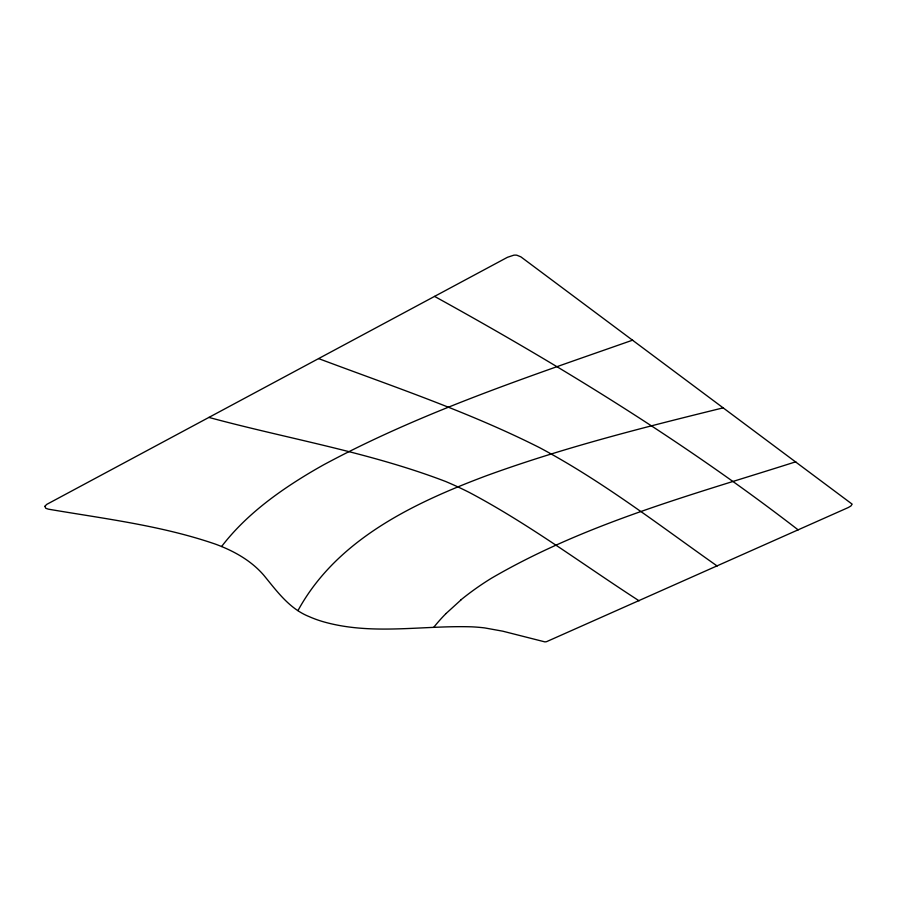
<?xml version="1.0" encoding="UTF-8"?>
<svg xmlns="http://www.w3.org/2000/svg" width="897" height="897" viewBox="0 0 897 897"><rect width="100%" height="100%" fill="white"/><g stroke="black" fill="none" stroke-linecap="round" stroke-linejoin="round"><path stroke-width="1.35" d="M297.961 610.61C336.655 539.557 413.539 503.105 486.039 475.87C563.439 447.625 643.452 427.454 723.386 407.799M221.581 546.531C244.948 516.044 276.343 492.89 309.028 473.257A700.31 588.488 88.4 0 1 323.828 464.713C421.848 412.003 527.952 376.931 632.632 340.154M446.033 613.526L461.047 599.869M795.807 461.787C692.529 494.74 585.988 523.186 491.657 578.105A303.993 275.771 -82.8 0 0 461.002 599.79M208.889 417.419C287.746 438.745 369.127 452.2 445.596 481.476A1110.06 508.083 78.8 0 1 469.366 492.475C528.77 523.949 582.747 564.437 639.124 600.833M318.592 358.587C392.92 386.495 468.615 411.846 539.635 447.681C602.515 481.24 659.06 525.07 717.174 566.018M434.552 296.391C560.827 366.043 683.929 441.649 798.162 529.892M433.733 627.339A158.814 140.706 -69.6 0 1 446.033 613.537M44.85 506.357L45.792 508.285L48.36 509.16C104.467 518.746 161.639 525.575 215.672 544.221C233.646 550.859 251.014 560.457 263.684 575.112C276.736 590.988 289.361 608.783 309.218 616.631A186.453 81.627 -15.8 0 0 322.886 621.621C371.47 635.659 422.184 625.254 471.732 626.835A147.321 51.97 -14.5 0 1 484.593 627.9L502.746 631.185L544.838 641.871A6.458 2.321 -17 0 0 546.598 641.647L848.27 507.545L850.905 505.986L852.15 504.148L520.877 256.856L516.807 255.197A10.719 6.425 -19.5 0 0 513.813 255.185L507.444 257.304L46.666 504.428L44.85 506.357"/></g></svg>
